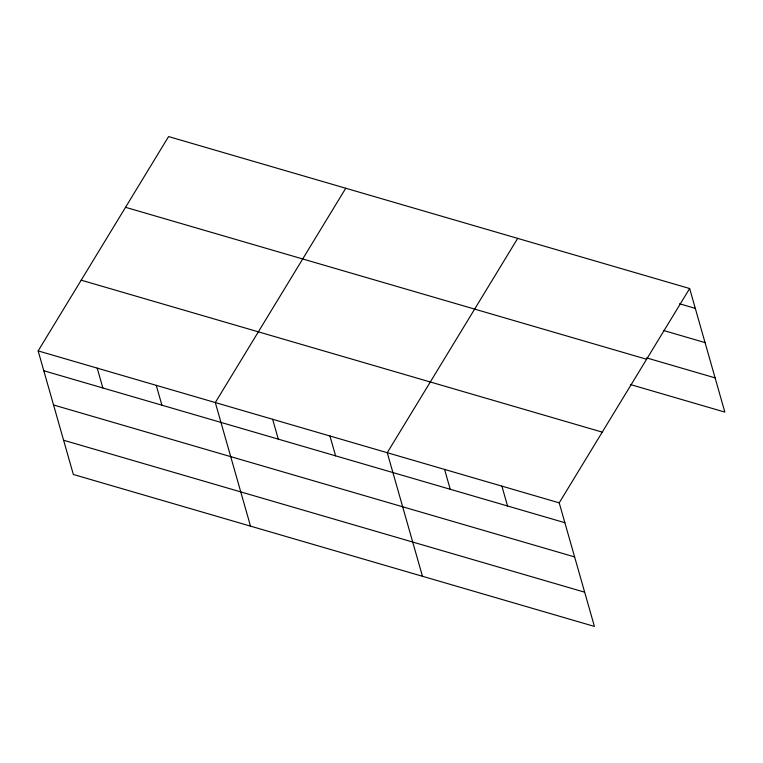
<?xml version="1.0" encoding="UTF-8"?>
<svg xmlns="http://www.w3.org/2000/svg" width="763" height="763" viewBox="0 0 763 763"><rect width="100%" height="100%" fill="white"/><g stroke="black" fill="none" stroke-linecap="round" stroke-linejoin="round"><path stroke-width="1.14" d="M689.647 288.528L559.212 502.846L594.415 626.423L73.353 474.472L38.15 350.904L168.585 136.577L689.647 288.528L724.85 412.096L630.448 384.571M345.753 188.242L215.309 402.559L250.512 526.136M517.695 238.38L387.261 452.707L422.464 576.275M679.566 303.788L695.303 308.376M663.476 330.474L705.05 342.606M646.547 357.876L715.103 377.866M125.542 207.307L646.604 359.249M81.193 280.174L602.255 432.125M38.15 350.904L559.212 502.846M43.806 370.751L564.868 522.703M53.553 404.981L574.615 556.923M63.596 440.241L584.658 592.193M501.892 486.136L507.548 505.983M444.581 469.417L450.227 489.274M329.94 435.988L335.596 455.845M272.629 419.278L278.285 439.126M156.253 385.344L161.909 405.191M97.206 368.119L102.862 387.976"/></g></svg>
